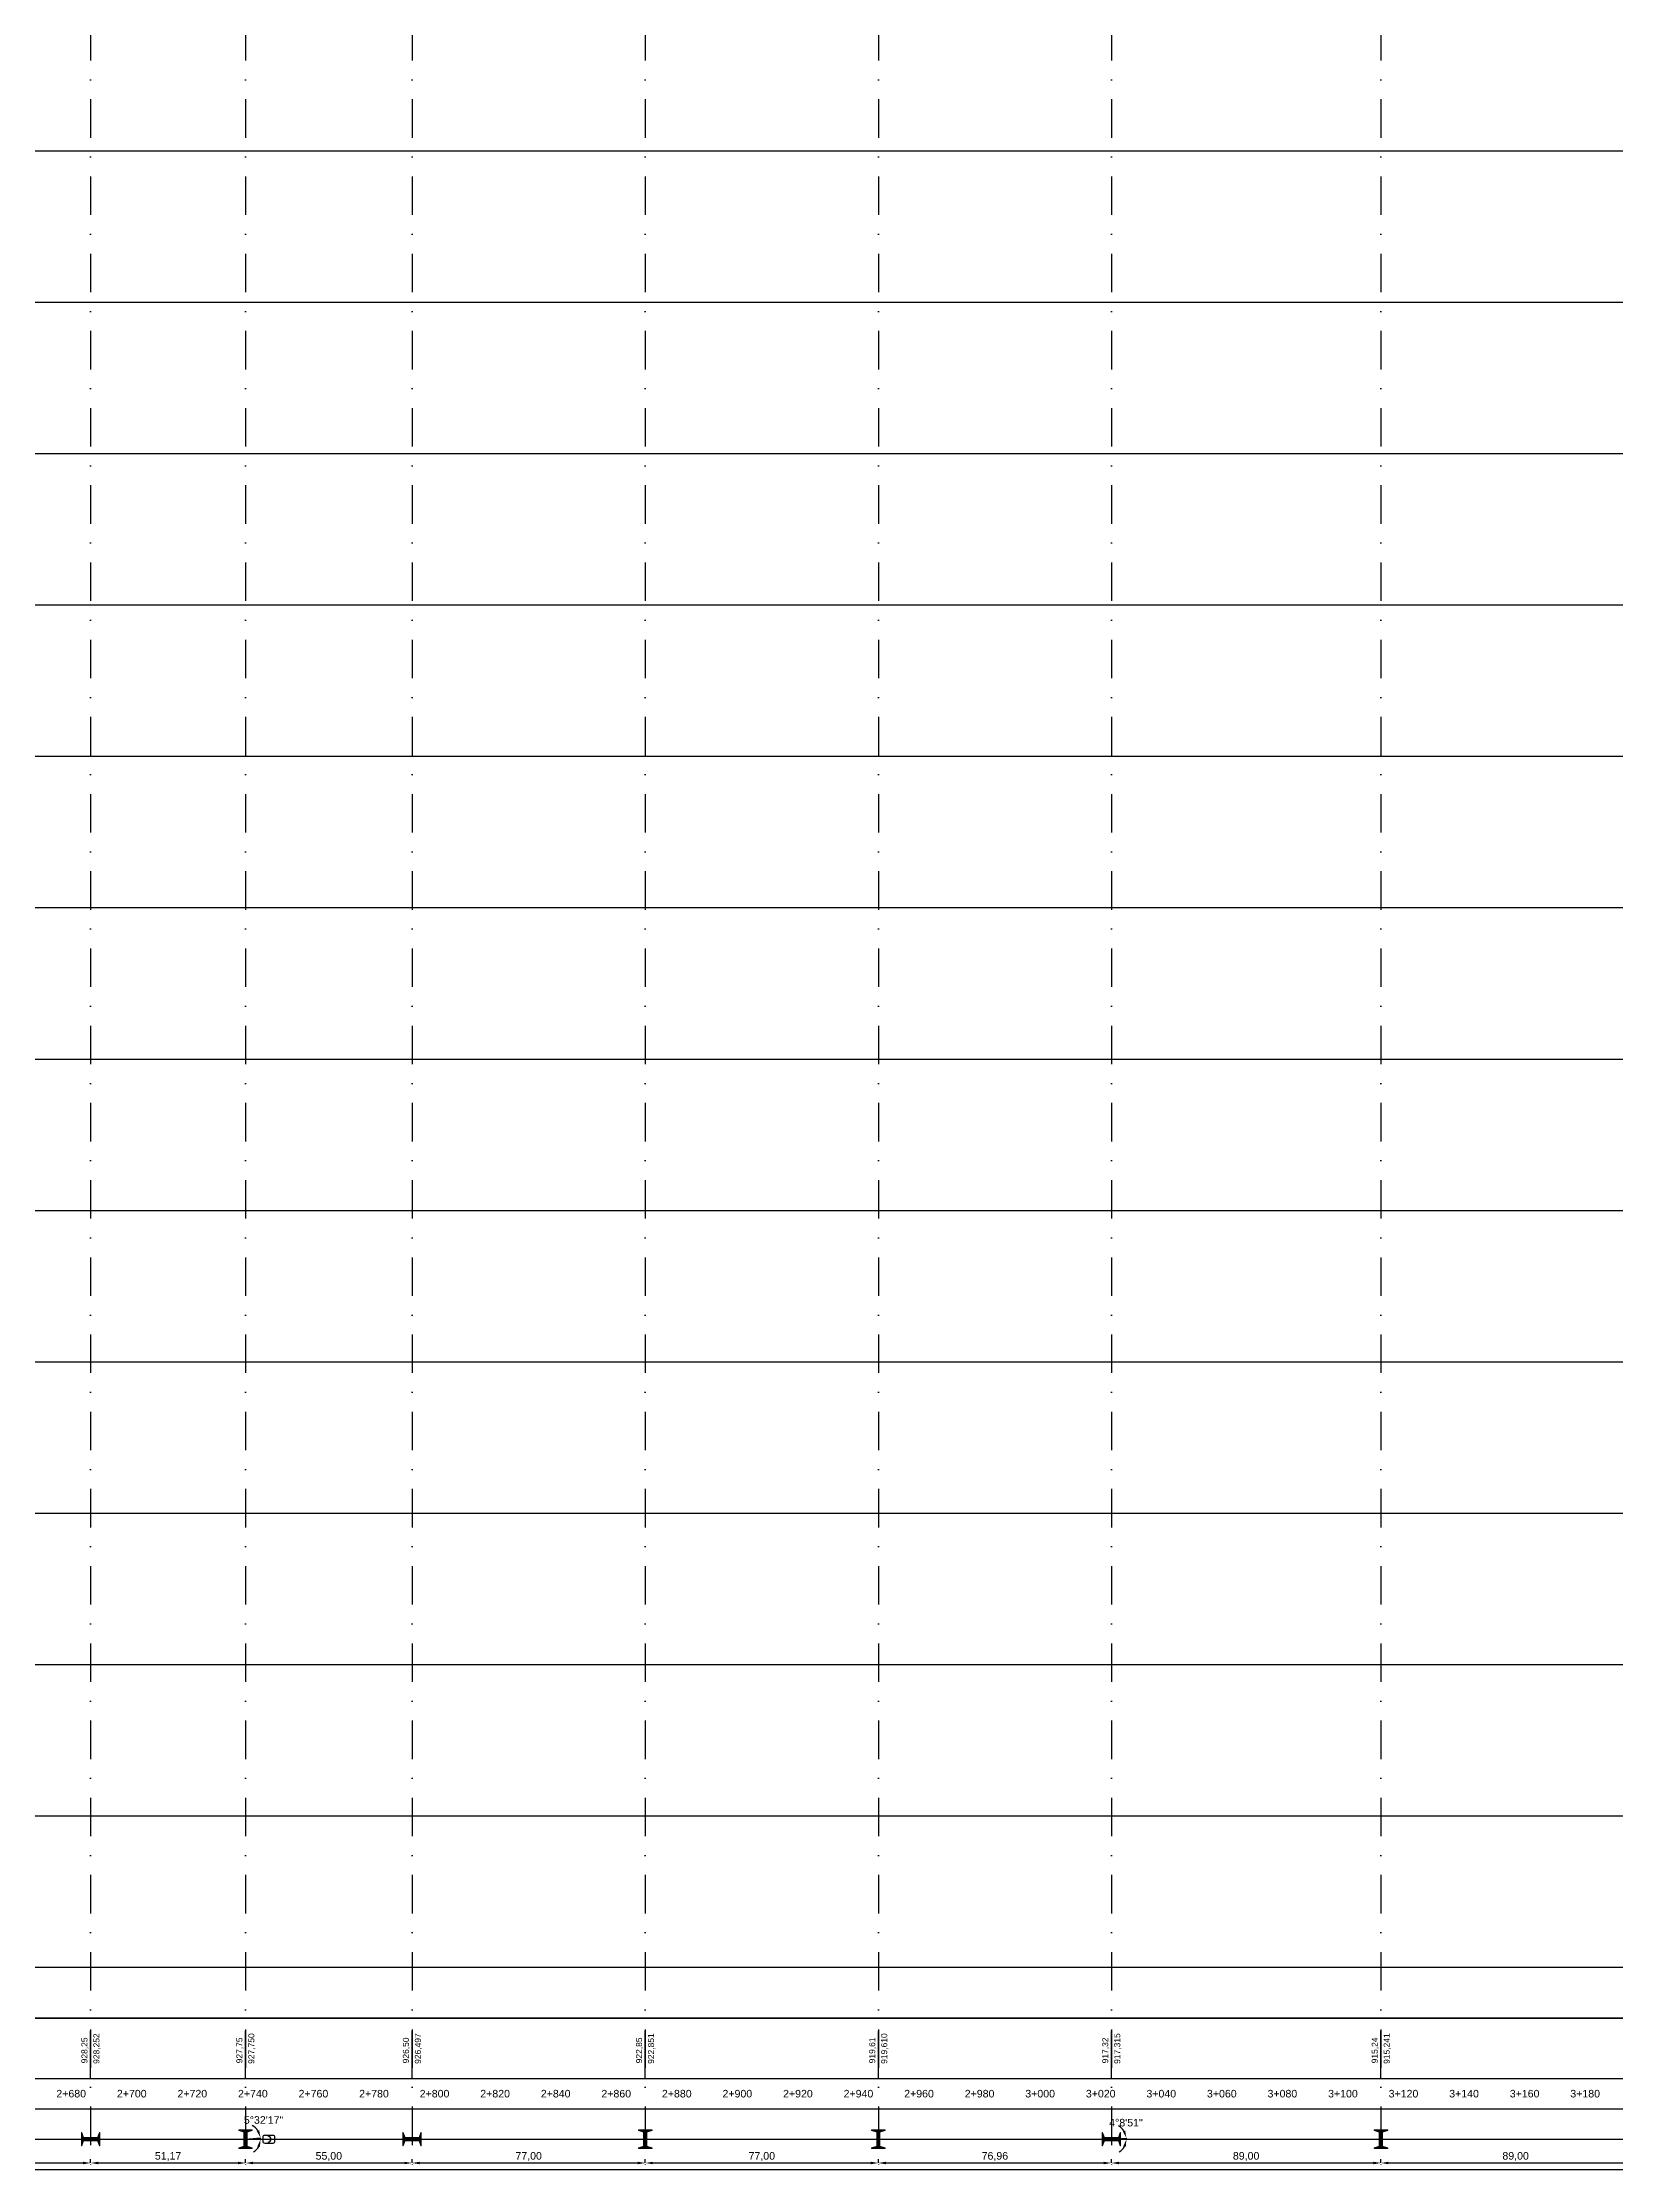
# Model space of a CAD drawing. Header units: metres. Extents: x -121 to 9872, y 3505 to 10721.
# Drawn here: x 2689 to 3209, y 5510 to 6213 of the extents above; entities that cross this region are included whole.
import ezdxf
from ezdxf.enums import TextEntityAlignment as Align

# ---------------------------------------------------------------- set-up
doc = ezdxf.new("R2010")
doc.units = ezdxf.units.M
doc.set_wipeout_variables(frame=1)
doc.header["$PDMODE"] = 2
doc.linetypes.add('DASHDOT', pattern=[25.4, 12.7, -6.35, 0, -6.35])
for name, color, linetype in [('EsquemáticoAlinhamento', 7, 'Continuous'), ('ESTAI', 9, 'Continuous'), ('GRID', 253, 'Continuous'), ('Modelo_CotaTerreno_Perfil', 7, 'Continuous'), ('Modelo_Texto_Geral', 7, 'Continuous'), ('Perfil - Caixa', 251, 'Continuous'), ('Perfil - Texto Estaca', 7, 'Continuous'), ('Poste', 7, 'Continuous'), ('Poste Perfil', 251, 'Continuous'), ('Vertice', 8, 'Continuous')]:
    doc.layers.add(name, color=color, linetype=linetype)
doc.styles.add('R80', font='arial.ttf', dxfattribs={"height": 2})
doc.styles.get("Standard").update_dxf_attribs({"font": 'arial.ttf'})
doc.dimstyles.new('ISO-25', dxfattribs={"dimtxt": 2.5, "dimasz": 2.5, "dimexe": 1.25, "dimexo": 0.625, "dimtad": 1, "dimzin": 1, "dimtxsty": 'Standard', "dimcen": 2.5, "dimaunit": 1, "dimadec": 3, "dimazin": 3, "dimtfac": 1, "dimtmove": 0, "dimatfit": 3, "dimfxlon": 1, "dimarcsym": 0})

# ---------------------------------------------------------------- blocks, each defined once
blk = doc.blocks.new('PosteBloco')
at = {"lineweight": 0}
blk.add_lwpolyline([(-2.3, 0.52), (-2.9, 2.24), (-3.05, 2.24), (-3.05, -2.24), (-2.9, -2.24), (-2.3, -0.52), (2.3, -0.52), (2.9, -2.24), (3.05, -2.24), (3.05, 2.24), (2.9, 2.24), (2.3, 0.52)], close=True, dxfattribs=at)
blk.add_wipeout([(-2.3, 0.52), (-2.9, 2.24), (-3.05, 2.24), (-3.05, -2.24), (-2.9, -2.24), (-2.3, -0.52), (2.3, -0.52), (2.9, -2.24), (3.05, -2.24), (3.05, 2.24), (2.9, 2.24), (2.3, 0.52)]).dxf.layer = 'Poste'
at = {"layer": 'Poste Perfil'}
h = blk.add_hatch(color=256, dxfattribs=at)
h.dxf.hatch_style = 1
h.paths.add_polyline_path([(-2.3, 0.52), (-2.9, 2.24), (-3.05, 2.24), (-3.05, -2.24), (-2.9, -2.24), (-2.3, -0.52), (2.3, -0.52), (2.9, -2.24), (3.05, -2.24), (3.05, 2.24), (2.9, 2.24), (2.3, 0.52)])
at = {"color": 251, "lineweight": 0}
blk.add_circle((0, 0), 0.182, dxfattribs=at)
blk = doc.blocks.new('EsquematicoPlantaGaveta')
at = {"rotation": 269.9999999999131}
blk.add_blockref('PosteBloco', (0, 0), dxfattribs=at)
blk = doc.blocks.new('EsquematicoPlantaTopo')
at = {"layer": 'Poste Perfil'}
blk.add_blockref('PosteBloco', (0, 0), dxfattribs=at)
blk = doc.blocks.new('*D419')
at = {"layer": 'Defpoints', "color": 0, "transparency": 16777216}
for p in [(18.8, 5520.2), (93.89, 5520.2), (98.89, 5520.2), (99.08, 5520.2), (7744.18, 5520.2)]:
    blk.add_point(p, dxfattribs=at)
at = {"layer": 'Vertice', "color": 1, "lineweight": -2, "transparency": 16777216}
blk.add_line((100.33, 5520.2), (99.08, 5520.2), dxfattribs=at)
for start, end in [(27.89534, 55.79069), (304.2082, 332.10354), (359.99889, 360)]:
    blk.add_arc((93.89, 5520.2), 5.19, start, end, dxfattribs=at)
at = {"layer": 'Vertice', "color": 1, "transparency": 16777216}
for points in [[(98.88, 5522.73), (98.07, 5522.53), (99.08, 5520.2)], [(98.07, 5517.88), (98.88, 5517.68), (99.08, 5520.2)]]:
    blk.add_solid(points, dxfattribs=at)
at = {"layer": 'Vertice', "color": 0, "transparency": 16777216, "insert": (98.92, 5525.69), "char_height": 2.5, "attachment_point": 5}
blk.add_mtext('0°0\'4"', dxfattribs=at)
blk = doc.blocks.new('*D420')
at = {"layer": 'Defpoints', "color": 0, "transparency": 16777216}
for p in [(18.8, 5520.21), (317.44, 5520.21), (322.41, 5520.74), (322.7, 5520.39), (7744.18, 5520.21)]:
    blk.add_point(p, dxfattribs=at)
at = {"layer": 'Vertice', "color": 1, "lineweight": -2, "transparency": 16777216}
blk.add_line((323.92, 5520.91), (322.67, 5520.77), dxfattribs=at)
for start, end in [(33.66235, 61.14886), (305.02697, 332.51349), (360, 6.17583)]:
    blk.add_arc((317.44, 5520.21), 5.26, start, end, dxfattribs=at)
at = {"layer": 'Vertice', "color": 1, "transparency": 16777216}
for points in [[(322.21, 5523.26), (321.43, 5522.98), (322.67, 5520.77)], [(321.71, 5517.88), (322.52, 5517.68), (322.7, 5520.21)]]:
    blk.add_solid(points, dxfattribs=at)
at = {"layer": 'Vertice', "color": 0, "transparency": 16777216, "insert": (314.19, 5525.87), "char_height": 2.5, "attachment_point": 5}
blk.add_mtext('6°10\'33"', dxfattribs=at)
blk = doc.blocks.new('*D421')
at = {"layer": 'Defpoints', "color": 0, "transparency": 16777216}
for p in [(408.33, 5525.2), (410.45, 5523.89), (18.8, 5520.21), (408.3, 5520.21), (7744.18, 5520.21)]:
    blk.add_point(p, dxfattribs=at)
at = {"layer": 'Vertice', "color": 1, "lineweight": -2, "transparency": 16777216}
blk.add_arc((408.3, 5520.21), 4.27, 34.0786, 55.55779, dxfattribs=at)
at = {"layer": 'Vertice', "color": 1, "transparency": 16777216}
for points in [[(410.59, 5523.33), (410.84, 5524.12), (408.33, 5524.47)], [(412.23, 5522.72), (411.44, 5522.47), (412.57, 5520.21)]]:
    blk.add_solid(points, dxfattribs=at)
at = {"layer": 'Vertice', "color": 0, "transparency": 16777216, "insert": (418.36, 5525.9), "char_height": 2.5, "attachment_point": 5}
blk.add_mtext('89°38\'11"', dxfattribs=at)
blk = doc.blocks.new('*D422')
at = {"layer": 'Defpoints', "color": 0, "transparency": 16777216}
for p in [(18.8, 5520.21), (1069.43, 5520.21), (1074.72, 5520.21), (1074.72, 5520.21), (7744.18, 5520.21)]:
    blk.add_point(p, dxfattribs=at)
at = {"layer": 'Vertice', "color": 1, "lineweight": -2, "transparency": 16777216}
for start, end in [(27.39362, 54.7536), (305.28003, 332.64002), (360, 0.03363)]:
    blk.add_arc((1069.43, 5520.21), 5.29, start, end, dxfattribs=at)
at = {"layer": 'Vertice', "color": 1, "transparency": 16777216}
for points in [[(1074.53, 5522.74), (1073.72, 5522.54), (1074.72, 5520.21)], [(1073.72, 5517.87), (1074.53, 5517.68), (1074.72, 5520.21)]]:
    blk.add_solid(points, dxfattribs=at)
at = {"layer": 'Vertice', "color": 0, "transparency": 16777216, "insert": (1074.72, 5526.53), "char_height": 2.5, "attachment_point": 5}
blk.add_mtext('0°2\'1"', dxfattribs=at)
blk = doc.blocks.new('*D423')
at = {"layer": 'Defpoints', "color": 0, "transparency": 16777216}
for p in [(18.8, 5520.21), (1730.4, 5520.21), (1735.25, 5518.97), (1735.97, 5519.27), (7744.18, 5520.21)]:
    blk.add_point(p, dxfattribs=at)
at = {"layer": 'Vertice', "color": 1, "lineweight": -2, "transparency": 16777216}
blk.add_line((1735.86, 5518.82), (1737.08, 5518.51), dxfattribs=at)
for start, end in [(25.60978, 51.21956), (294.49933, 320.10911), (345.71889, 360)]:
    blk.add_arc((1730.4, 5520.21), 5.64, start, end, dxfattribs=at)
at = {"layer": 'Vertice', "color": 1, "transparency": 16777216}
for points in [[(1735.9, 5522.74), (1735.08, 5522.55), (1736.04, 5520.21)], [(1734.36, 5516.78), (1735.1, 5516.4), (1735.87, 5518.81)]]:
    blk.add_solid(points, dxfattribs=at)
at = {"layer": 'Vertice', "color": 0, "transparency": 16777216, "insert": (1735.58, 5526.22), "char_height": 2.5, "attachment_point": 5}
blk.add_mtext('14°16\'52"', dxfattribs=at)
blk = doc.blocks.new('*D424')
at = {"layer": 'Defpoints', "color": 0, "transparency": 16777216}
for p in [(18.8, 5520.21), (2179.17, 5520.21), (2184.17, 5520.21), (2184.17, 5520.21), (7744.18, 5520.21)]:
    blk.add_point(p, dxfattribs=at)
at = {"layer": 'Vertice', "color": 1, "lineweight": -2, "transparency": 16777216}
for start, end in [(28.97836, 57.95672), (302.04245, 331.02081), (359.99917, 360)]:
    blk.add_arc((2179.18, 5520.21), 5, start, end, dxfattribs=at)
at = {"layer": 'Vertice', "color": 1, "transparency": 16777216}
for points in [[(2183.95, 5522.73), (2183.14, 5522.52), (2184.17, 5520.21)], [(2183.14, 5517.89), (2183.95, 5517.68), (2184.17, 5520.21)]]:
    blk.add_solid(points, dxfattribs=at)
at = {"layer": 'Vertice', "color": 0, "transparency": 16777216, "insert": (2183.93, 5526.57), "char_height": 2.5, "attachment_point": 5}
blk.add_mtext('0°0\'3"', dxfattribs=at)
blk = doc.blocks.new('*D425')
at = {"layer": 'Defpoints', "color": 0, "transparency": 16777216}
for p in [(18.8, 5520.21), (2756.33, 5520.21), (2761.3, 5520.69), (2761.3, 5520.37), (7744.18, 5520.21)]:
    blk.add_point(p, dxfattribs=at)
at = {"layer": 'Vertice', "color": 1, "lineweight": -2, "transparency": 16777216}
for start, end in [(34.61408, 63.6901), (301.84795, 330.92398), (360, 5.53806)]:
    blk.add_arc((2756.33, 5520.21), 4.98, start, end, dxfattribs=at)
at = {"layer": 'Vertice', "color": 1, "transparency": 16777216}
for points in [[(2760.82, 5523.18), (2760.03, 5522.89), (2761.28, 5520.69)], [(2760.27, 5517.89), (2761.08, 5517.68), (2761.31, 5520.21)]]:
    blk.add_solid(points, dxfattribs=at)
at = {"layer": 'Vertice', "color": 0, "transparency": 16777216, "insert": (2762.28, 5526.53), "char_height": 2.5, "attachment_point": 5}
blk.add_mtext('5°32\'17"', dxfattribs=at)
blk = doc.blocks.new('*D426')
at = {"layer": 'Defpoints', "color": 0, "transparency": 16777216}
for p in [(18.8, 5520.21), (3042.28, 5520.21), (3047.25, 5520.33), (3047.27, 5520.57), (7744.18, 5520.21)]:
    blk.add_point(p, dxfattribs=at)
at = {"layer": 'Vertice', "color": 1, "lineweight": -2, "transparency": 16777216}
for start, end in [(33.26399, 62.38049), (301.76701, 330.88351), (360, 4.1475)]:
    blk.add_arc((3042.28, 5520.21), 4.97, start, end, dxfattribs=at)
at = {"layer": 'Vertice', "color": 1, "transparency": 16777216}
for points in [[(3046.83, 5523.07), (3046.05, 5522.8), (3047.24, 5520.56)], [(3046.22, 5517.89), (3047.03, 5517.68), (3047.25, 5520.21)]]:
    blk.add_solid(points, dxfattribs=at)
at = {"layer": 'Vertice', "color": 0, "transparency": 16777216, "insert": (3047.09, 5525.65), "char_height": 2.5, "attachment_point": 5}
blk.add_mtext('4°8\'51"', dxfattribs=at)
blk = doc.blocks.new('*D427')
at = {"layer": 'Defpoints', "color": 0, "transparency": 16777216}
for p in [(18.8, 5520.21), (4017.51, 5520.21), (4021.79, 5517.61), (4021.98, 5518.5), (7744.18, 5520.21)]:
    blk.add_point(p, dxfattribs=at)
at = {"layer": 'Vertice', "color": 1, "lineweight": -2, "transparency": 16777216}
for start, end in [(30.31373, 60.62746), (268.10588, 298.41961), (328.73333, 360)]:
    blk.add_arc((4017.51, 5520.21), 4.78, start, end, dxfattribs=at)
at = {"layer": 'Vertice', "color": 1, "transparency": 16777216}
for points in [[(4022.04, 5522.73), (4021.24, 5522.51), (4022.29, 5520.21)], [(4019.5, 5516.3), (4020.07, 5515.7), (4021.6, 5517.72)]]:
    blk.add_solid(points, dxfattribs=at)
at = {"layer": 'Vertice', "color": 0, "transparency": 16777216, "insert": (4024.12, 5526.66), "char_height": 2.5, "attachment_point": 5}
blk.add_mtext('31°16\'0"', dxfattribs=at)
blk = doc.blocks.new('*D428')
at = {"layer": 'Defpoints', "color": 0, "transparency": 16777216}
for p in [(18.8, 5520.21), (4503.97, 5520.21), (4508.96, 5520.08), (4508.96, 5520.02), (7744.18, 5520.21)]:
    blk.add_point(p, dxfattribs=at)
at = {"layer": 'Vertice', "color": 1, "lineweight": -2, "transparency": 16777216}
for start, end in [(28.96918, 57.93836), (299.98969, 328.95887), (357.92806, 360)]:
    blk.add_arc((4503.97, 5520.21), 5, start, end, dxfattribs=at)
at = {"layer": 'Vertice', "color": 1, "transparency": 16777216}
for points in [[(4508.74, 5522.73), (4507.94, 5522.52), (4508.96, 5520.21)], [(4507.85, 5517.75), (4508.65, 5517.51), (4508.96, 5520.02)]]:
    blk.add_solid(points, dxfattribs=at)
at = {"layer": 'Vertice', "color": 0, "transparency": 16777216, "insert": (4509.75, 5526.56), "char_height": 2.5, "attachment_point": 5}
blk.add_mtext('2°4\'19"', dxfattribs=at)
blk = doc.blocks.new('*D429')
at = {"layer": 'Defpoints', "color": 0, "transparency": 16777216}
for p in [(18.8, 5520.2), (5017.76, 5520.2), (5022.76, 5520.2), (5022.76, 5520.2), (7744.18, 5520.2)]:
    blk.add_point(p, dxfattribs=at)
at = {"layer": 'Vertice', "color": 1, "lineweight": -2, "transparency": 16777216}
for start, end in [(28.98172, 57.96343), (302.0349, 331.01662), (359.99833, 360)]:
    blk.add_arc((5017.76, 5520.2), 5, start, end, dxfattribs=at)
at = {"layer": 'Vertice', "color": 1, "transparency": 16777216}
for points in [[(5022.54, 5522.73), (5021.73, 5522.52), (5022.76, 5520.2)], [(5021.73, 5517.89), (5022.54, 5517.68), (5022.76, 5520.2)]]:
    blk.add_solid(points, dxfattribs=at)
at = {"layer": 'Vertice', "color": 0, "transparency": 16777216, "insert": (5022.7, 5526.2), "char_height": 2.5, "attachment_point": 5}
blk.add_mtext('0°0\'6"', dxfattribs=at)
blk = doc.blocks.new('*D430')
at = {"layer": 'Defpoints', "color": 0, "transparency": 16777216}
for p in [(18.8, 5520.21), (5531.56, 5520.21), (5536.33, 5518.74), (5536.34, 5519.24), (7744.18, 5520.21)]:
    blk.add_point(p, dxfattribs=at)
at = {"layer": 'Vertice', "color": 1, "lineweight": -2, "transparency": 16777216}
for start, end in [(29.66491, 59.32983), (283.58989, 313.25481), (342.91972, 360)]:
    blk.add_arc((5531.56, 5520.21), 4.88, start, end, dxfattribs=at)
at = {"layer": 'Vertice', "color": 1, "transparency": 16777216}
for points in [[(5536.2, 5522.73), (5535.4, 5522.52), (5536.44, 5520.21)], [(5534.55, 5516.87), (5535.26, 5516.43), (5536.22, 5518.77)]]:
    blk.add_solid(points, dxfattribs=at)
at = {"layer": 'Vertice', "color": 0, "transparency": 16777216, "insert": (5538.41, 5526.17), "char_height": 2.5, "attachment_point": 5}
blk.add_mtext('17°4\'49"', dxfattribs=at)
blk = doc.blocks.new('*D431')
at = {"layer": 'Defpoints', "color": 0, "transparency": 16777216}
for p in [(6123.58, 5522.15), (18.8, 5520.21), (6118.98, 5520.21), (6123.87, 5520.86), (7744.18, 5520.21)]:
    blk.add_point(p, dxfattribs=at)
at = {"layer": 'Vertice', "color": 1, "lineweight": -2, "transparency": 16777216}
for start, end in [(52.26643, 81.58092), (360, 22.95194), (301.37102, 330.68551)]:
    blk.add_arc((6118.98, 5520.21), 4.94, start, end, dxfattribs=at)
at = {"layer": 'Vertice', "color": 1, "transparency": 16777216}
for points in [[(6122.33, 5524.37), (6121.67, 5523.86), (6123.53, 5522.13)], [(6122.88, 5517.89), (6123.69, 5517.68), (6123.92, 5520.21)]]:
    blk.add_solid(points, dxfattribs=at)
at = {"layer": 'Vertice', "color": 0, "transparency": 16777216, "insert": (6126.09, 5526.83), "char_height": 2.5, "attachment_point": 5}
blk.add_mtext('22°57\'7"', dxfattribs=at)
blk = doc.blocks.new('*D432')
at = {"layer": 'Defpoints', "color": 0, "transparency": 16777216}
for p in [(6649.93, 5525.21), (6652.44, 5524.55), (18.8, 5520.21), (6649.93, 5520.21), (7744.18, 5520.21)]:
    blk.add_point(p, dxfattribs=at)
at = {"layer": 'Vertice', "color": 1, "lineweight": -2, "transparency": 16777216}
blk.add_line((6649.93, 5526.47), (6649.93, 5525.22), dxfattribs=at)
blk.add_arc((6649.93, 5520.21), 5.02, 28.8541, 61.14562, dxfattribs=at)
at = {"layer": 'Vertice', "color": 1, "transparency": 16777216}
for points in [[(6652.25, 5524.2), (6652.45, 5525), (6649.93, 5525.22)], [(6654.73, 5522.73), (6653.92, 5522.52), (6654.95, 5520.21)]]:
    blk.add_solid(points, dxfattribs=at)
at = {"layer": 'Vertice', "color": 0, "transparency": 16777216, "insert": (6658.64, 5527.59), "char_height": 2.5, "attachment_point": 5}
blk.add_mtext('89°59\'59"', dxfattribs=at)
blk = doc.blocks.new('*D433')
at = {"layer": 'Defpoints', "color": 0, "transparency": 16777216}
for p in [(18.8, 5520.21), (7509.49, 5520.21), (7511.64, 5515.69), (7512.76, 5517.15), (7744.18, 5520.21)]:
    blk.add_point(p, dxfattribs=at)
at = {"layer": 'Vertice', "color": 1, "lineweight": -2, "transparency": 16777216}
for start, end in [(32.40299, 64.80598), (230.7393, 263.14229), (295.54528, 360)]:
    blk.add_arc((7509.49, 5520.21), 4.48, start, end, dxfattribs=at)
at = {"layer": 'Vertice', "color": 1, "transparency": 16777216}
for points in [[(7513.67, 5522.72), (7512.87, 5522.49), (7513.97, 5520.21)], [(7508.88, 5516.17), (7509.02, 5515.35), (7511.42, 5516.16)]]:
    blk.add_solid(points, dxfattribs=at)
at = {"layer": 'Vertice', "color": 0, "transparency": 16777216, "insert": (7514.58, 5525.71), "char_height": 2.5, "attachment_point": 5}
blk.add_mtext('64°27\'17"', dxfattribs=at)
blk = doc.blocks.new('ESTAI_PLANT_PERFIL')
blk.add_line((0, 0), (0, -8.4))
at = {"layer": 'ESTAI', "color": 7}
for p, q in [((-1.27, -9.08), (-1.27, -6.32)), ((-0.64, -5.69), (0.64, -5.69)), ((1.27, -6.32), (1.28, -9.07)), ((0.64, -9.71), (-0.63, -9.71))]:
    blk.add_line(p, q, dxfattribs=at)
at = {"layer": 'ESTAI', "color": 7, "extrusion": (0, 0, -1)}
for centre, major_axis, start_param, end_param in [((-0.64, -6.32), (0.449, -0.447), 2.356194, 3.926991), ((0.64, -6.32), (0.449, -0.447), 3.926991, 5.497787), ((-0.63, -9.08), (0.447, 0.449), 2.356194, 3.926991), ((0, -7.45), (0.672, -0.67), -0.785398, 2.356194), ((0.64, -9.07), (0.447, 0.449), 0.785398, 2.356194)]:
    blk.add_ellipse(centre, major_axis=major_axis, ratio=1, start_param=start_param, end_param=end_param, dxfattribs=at)
blk = doc.blocks.new('*D466')
at = {"color": 0, "lineweight": -2, "transparency": 16777216}
for p, q in [((2627.93, 5512.34), (2627.93, 5513.59)), ((2630.43, 5512.34), (2702.66, 5512.34)), ((2705.16, 5512.34), (2705.16, 5513.59))]:
    blk.add_line(p, q, dxfattribs=at)
at = {"color": 0, "transparency": 16777216}
for points in [[(2630.43, 5512.76), (2630.43, 5511.92), (2627.93, 5512.34)], [(2702.66, 5512.76), (2702.66, 5511.92), (2705.16, 5512.34)]]:
    blk.add_solid(points, dxfattribs=at)
at = {"layer": 'Defpoints', "color": 0, "transparency": 16777216}
for p in [(2627.93, 5512.34), (2705.16, 5512.34), (2705.16, 5512.34)]:
    blk.add_point(p, dxfattribs=at)
at = {"color": 0, "transparency": 16777216, "insert": (2666.54, 5514.47), "char_height": 2.5, "attachment_point": 5}
blk.add_mtext('77,23', dxfattribs=at)
blk = doc.blocks.new('*D467')
at = {"color": 0, "lineweight": -2, "transparency": 16777216}
for p, q in [((2705.16, 5512.34), (2705.16, 5513.59)), ((2707.66, 5512.34), (2753.83, 5512.34)), ((2756.33, 5512.34), (2756.33, 5513.59))]:
    blk.add_line(p, q, dxfattribs=at)
at = {"color": 0, "transparency": 16777216}
for points in [[(2707.66, 5512.76), (2707.66, 5511.92), (2705.16, 5512.34)], [(2753.83, 5512.76), (2753.83, 5511.92), (2756.33, 5512.34)]]:
    blk.add_solid(points, dxfattribs=at)
at = {"layer": 'Defpoints', "color": 0, "transparency": 16777216}
for p in [(2705.16, 5512.34), (2756.33, 5512.34), (2756.33, 5512.34)]:
    blk.add_point(p, dxfattribs=at)
at = {"color": 0, "transparency": 16777216, "insert": (2730.74, 5514.47), "char_height": 2.5, "attachment_point": 5}
blk.add_mtext('51,17', dxfattribs=at)
blk = doc.blocks.new('*D468')
at = {"color": 0, "lineweight": -2, "transparency": 16777216}
for p, q in [((2756.33, 5512.34), (2756.33, 5513.59)), ((2758.83, 5512.34), (2808.83, 5512.34)), ((2811.33, 5512.34), (2811.33, 5513.59))]:
    blk.add_line(p, q, dxfattribs=at)
at = {"color": 0, "transparency": 16777216}
for points in [[(2758.83, 5512.76), (2758.83, 5511.92), (2756.33, 5512.34)], [(2808.83, 5512.76), (2808.83, 5511.92), (2811.33, 5512.34)]]:
    blk.add_solid(points, dxfattribs=at)
at = {"layer": 'Defpoints', "color": 0, "transparency": 16777216}
for p in [(2756.33, 5512.34), (2811.33, 5512.34), (2811.33, 5512.34)]:
    blk.add_point(p, dxfattribs=at)
at = {"color": 0, "transparency": 16777216, "insert": (2783.83, 5514.47), "char_height": 2.5, "attachment_point": 5}
blk.add_mtext('55,00', dxfattribs=at)
blk = doc.blocks.new('*D469')
at = {"color": 0, "lineweight": -2, "transparency": 16777216}
for p, q in [((2811.33, 5512.34), (2811.33, 5513.59)), ((2813.83, 5512.34), (2885.83, 5512.34)), ((2888.33, 5512.34), (2888.33, 5513.59))]:
    blk.add_line(p, q, dxfattribs=at)
at = {"color": 0, "transparency": 16777216}
for points in [[(2813.83, 5512.76), (2813.83, 5511.92), (2811.33, 5512.34)], [(2885.83, 5512.76), (2885.83, 5511.92), (2888.33, 5512.34)]]:
    blk.add_solid(points, dxfattribs=at)
at = {"layer": 'Defpoints', "color": 0, "transparency": 16777216}
for p in [(2811.33, 5512.34), (2888.33, 5512.34), (2888.33, 5512.34)]:
    blk.add_point(p, dxfattribs=at)
at = {"color": 0, "transparency": 16777216, "insert": (2849.83, 5514.47), "char_height": 2.5, "attachment_point": 5}
blk.add_mtext('77,00', dxfattribs=at)
blk = doc.blocks.new('*D470')
at = {"color": 0, "lineweight": -2, "transparency": 16777216}
for p, q in [((2888.33, 5512.34), (2888.33, 5513.59)), ((2890.83, 5512.34), (2962.83, 5512.34)), ((2965.33, 5512.34), (2965.33, 5513.59))]:
    blk.add_line(p, q, dxfattribs=at)
at = {"color": 0, "transparency": 16777216}
for points in [[(2890.83, 5512.76), (2890.83, 5511.92), (2888.33, 5512.34)], [(2962.83, 5512.76), (2962.83, 5511.92), (2965.33, 5512.34)]]:
    blk.add_solid(points, dxfattribs=at)
at = {"layer": 'Defpoints', "color": 0, "transparency": 16777216}
for p in [(2888.33, 5512.34), (2965.33, 5512.34), (2965.33, 5512.34)]:
    blk.add_point(p, dxfattribs=at)
at = {"color": 0, "transparency": 16777216, "insert": (2926.83, 5514.47), "char_height": 2.5, "attachment_point": 5}
blk.add_mtext('77,00', dxfattribs=at)
blk = doc.blocks.new('*D471')
at = {"color": 0, "lineweight": -2, "transparency": 16777216}
for p, q in [((2965.33, 5512.34), (2965.33, 5513.59)), ((2967.83, 5512.34), (3039.78, 5512.34)), ((3042.28, 5512.34), (3042.28, 5513.59))]:
    blk.add_line(p, q, dxfattribs=at)
at = {"color": 0, "transparency": 16777216}
for points in [[(2967.83, 5512.76), (2967.83, 5511.92), (2965.33, 5512.34)], [(3039.78, 5512.76), (3039.78, 5511.92), (3042.28, 5512.34)]]:
    blk.add_solid(points, dxfattribs=at)
at = {"layer": 'Defpoints', "color": 0, "transparency": 16777216}
for p in [(2965.33, 5512.34), (3042.28, 5512.34), (3042.28, 5512.34)]:
    blk.add_point(p, dxfattribs=at)
at = {"color": 0, "transparency": 16777216, "insert": (3003.8, 5514.47), "char_height": 2.5, "attachment_point": 5}
blk.add_mtext('76,96', dxfattribs=at)
blk = doc.blocks.new('*D472')
at = {"color": 0, "lineweight": -2, "transparency": 16777216}
for p, q in [((3042.28, 5512.34), (3042.28, 5513.59)), ((3044.78, 5512.34), (3128.78, 5512.34)), ((3131.28, 5512.34), (3131.28, 5513.59))]:
    blk.add_line(p, q, dxfattribs=at)
at = {"color": 0, "transparency": 16777216}
for points in [[(3044.78, 5512.76), (3044.78, 5511.92), (3042.28, 5512.34)], [(3128.78, 5512.76), (3128.78, 5511.92), (3131.28, 5512.34)]]:
    blk.add_solid(points, dxfattribs=at)
at = {"layer": 'Defpoints', "color": 0, "transparency": 16777216}
for p in [(3042.28, 5512.34), (3131.28, 5512.34), (3131.28, 5512.34)]:
    blk.add_point(p, dxfattribs=at)
at = {"color": 0, "transparency": 16777216, "insert": (3086.78, 5514.47), "char_height": 2.5, "attachment_point": 5}
blk.add_mtext('89,00', dxfattribs=at)
blk = doc.blocks.new('*D473')
at = {"color": 0, "lineweight": -2, "transparency": 16777216}
for p, q in [((3131.28, 5512.34), (3131.28, 5513.59)), ((3133.78, 5512.34), (3217.78, 5512.34)), ((3220.28, 5512.34), (3220.28, 5513.59))]:
    blk.add_line(p, q, dxfattribs=at)
at = {"color": 0, "transparency": 16777216}
for points in [[(3133.78, 5512.76), (3133.78, 5511.92), (3131.28, 5512.34)], [(3217.78, 5512.76), (3217.78, 5511.92), (3220.28, 5512.34)]]:
    blk.add_solid(points, dxfattribs=at)
at = {"layer": 'Defpoints', "color": 0, "transparency": 16777216}
for p in [(3131.28, 5512.34), (3220.28, 5512.34), (3220.28, 5512.34)]:
    blk.add_point(p, dxfattribs=at)
at = {"color": 0, "transparency": 16777216, "insert": (3175.78, 5514.47), "char_height": 2.5, "attachment_point": 5}
blk.add_mtext('89,00', dxfattribs=at)

msp = doc.modelspace()

# ---------------------------------------------------------------- linework, layer by layer
at = {"layer": 'GRID', "linetype": 'DASHDOT'}
for p, q in [((2705.16, 7876.973), (2705.16, 5510.205)), ((2756.326, 7876.973), (2756.326, 5510.205)), ((2811.325, 7876.973), (2811.325, 5510.205)), ((2965.325, 7876.973), (2965.325, 5510.205)), ((3042.282, 7876.973), (3042.282, 5510.205)), ((3131.282, 7876.973), (3131.282, 5510.205))]:
    msp.add_line(p, q, dxfattribs=at)
at = {"layer": 'GRID'}
for points in [[(-30.298, 5560.205), (-30.298, 7876.973), (7827.812, 7876.973), (7827.812, 5560.205), (-30.298, 5560.205)], [(-30.298, 6176.973), (7827.812, 6176.973)], [(-30.298, 6076.973), (7827.812, 6076.973)], [(-30.298, 6026.973), (7827.812, 6026.973)], [(-30.298, 5976.973), (7827.812, 5976.973)], [(-30.298, 5926.973), (7827.812, 5926.973)], [(-30.298, 5876.973), (7827.812, 5876.973)], [(-30.298, 5826.973), (7827.812, 5826.973)], [(-30.298, 5776.973), (7827.812, 5776.973)], [(-30.298, 5726.973), (7827.812, 5726.973)], [(-30.298, 5676.973), (7827.812, 5676.973)], [(-30.298, 5626.973), (7827.812, 5626.973)], [(-30.298, 5576.973), (7827.812, 5576.973)]]:
    msp.add_lwpolyline(points, dxfattribs=at)
at = {"layer": 'Modelo_CotaTerreno_Perfil'}
for points in [[(2705.16, 5540.205), (2705.16, 5555.964)], [(2756.326, 5540.205), (2756.326, 5555.964)], [(2811.39, 5540.205), (2811.39, 5555.964)], [(2888.325, 5540.205), (2888.325, 5555.964)], [(2965.325, 5540.205), (2965.325, 5555.964)], [(3042.282, 5540.205), (3042.282, 5555.964)], [(3131.282, 5540.205), (3131.282, 5555.964)]]:
    msp.add_lwpolyline(points, dxfattribs=at)
at = {"layer": 'Perfil - Caixa'}
for points in [[(-30.298, 6126.973), (7827.812, 6126.973)], [(-30.298, 5576.973), (7827.812, 5576.973)], [(18.802, 5560.205), (7827.812, 5560.205)], [(-30.298, 5540.205), (7827.812, 5540.205)], [(-30.298, 5530.205), (7827.812, 5530.205)], [(-30.298, 5510.205), (7827.812, 5510.205)]]:
    msp.add_lwpolyline(points, dxfattribs=at)
at = {"layer": 'Vertice'}
msp.add_lwpolyline([(3042.282, 5520.205), (3047.269, 5520.567)], dxfattribs=at)

# ---------------------------------------------------------------- block references
at = {"layer": 'EsquemáticoAlinhamento'}
msp.add_blockref('EsquematicoPlantaGaveta', (2888.325, 5520.205), dxfattribs=at)

# ---------------------------------------------------------------- texts
at = {"layer": 'Modelo_CotaTerreno_Perfil'}
for s, p in [('928,25', (2703.117, 5545.258)), ('928,252', (2707.074, 5545.08)), ('927,75', (2754.282, 5545.258)), ('927,750', (2758.239, 5545.08)), ('926,50', (2809.282, 5545.258)), ('926,497', (2813.239, 5545.08)), ('922,85', (2886.282, 5545.258)), ('922,851', (2890.239, 5545.08)), ('919,61', (2963.282, 5545.258)), ('919,610', (2967.239, 5545.08)), ('917,32', (3040.239, 5545.258)), ('917,315', (3044.196, 5545.08)), ('915,24', (3129.239, 5545.258)), ('915,241', (3133.196, 5545.08))]:
    msp.add_text(s, height=2, rotation=90.00021, dxfattribs=at).set_placement(p, align=Align.MIDDLE_LEFT)
at = {"layer": 'Perfil - Texto Estaca', "linetype": 'ByBlock', "char_height": 2.5, "attachment_point": 8, "style": 'R80'}
for s, insert in [('{\\fArial|b0|i0|c0|p34;\\C7;2+680}', (2698.748, 5533.955)), ('{\\fArial|b0|i0|c0|p34;\\C7;2+700}', (2718.748, 5533.955)), ('{\\fArial|b0|i0|c0|p34;\\C7;2+720}', (2738.748, 5533.955)), ('{\\fArial|b0|i0|c0|p34;\\C7;2+740}', (2758.748, 5533.955)), ('{\\fArial|b0|i0|c0|p34;\\C7;2+760}', (2778.748, 5533.955)), ('{\\fArial|b0|i0|c0|p34;\\C7;2+780}', (2798.748, 5533.955)), ('{\\fArial|b0|i0|c0|p34;\\C7;2+800}', (2818.748, 5533.955)), ('{\\fArial|b0|i0|c0|p34;\\C7;2+820}', (2838.748, 5533.955)), ('{\\fArial|b0|i0|c0|p34;\\C7;2+840}', (2858.748, 5533.955)), ('{\\fArial|b0|i0|c0|p34;\\C7;2+860}', (2878.748, 5533.955)), ('{\\fArial|b0|i0|c0|p34;\\C7;2+880}', (2898.748, 5533.955)), ('{\\fArial|b0|i0|c0|p34;\\C7;2+900}', (2918.748, 5533.955)), ('{\\fArial|b0|i0|c0|p34;\\C7;2+920}', (2938.748, 5533.955)), ('{\\fArial|b0|i0|c0|p34;\\C7;2+940}', (2958.748, 5533.955)), ('{\\fArial|b0|i0|c0|p34;\\C7;2+960}', (2978.748, 5533.955)), ('{\\fArial|b0|i0|c0|p34;\\C7;2+980}', (2998.748, 5533.955)), ('{\\fArial|b0|i0|c0|p34;\\C7;3+000}', (3018.748, 5533.955)), ('{\\fArial|b0|i0|c0|p34;\\C7;3+020}', (3038.748, 5533.955)), ('{\\fArial|b0|i0|c0|p34;\\C7;3+040}', (3058.748, 5533.955)), ('{\\fArial|b0|i0|c0|p34;\\C7;3+060}', (3078.748, 5533.955)), ('{\\fArial|b0|i0|c0|p34;\\C7;3+080}', (3098.748, 5533.955)), ('{\\fArial|b0|i0|c0|p34;\\C7;3+100}', (3118.748, 5533.955)), ('{\\fArial|b0|i0|c0|p34;\\C7;3+120}', (3138.748, 5533.955)), ('{\\fArial|b0|i0|c0|p34;\\C7;3+140}', (3158.748, 5533.955)), ('{\\fArial|b0|i0|c0|p34;\\C7;3+160}', (3178.748, 5533.955)), ('{\\fArial|b0|i0|c0|p34;\\C7;3+180}', (3198.748, 5533.955))]:
    msp.add_mtext(s, dxfattribs=dict(at, insert=insert))

# ---------------------------------------------------------------- next in the draw order: linework, layer by layer
at = {"layer": 'GRID', "linetype": 'DASHDOT'}
msp.add_line((2888.325, 7876.973), (2888.325, 5510.205), dxfattribs=at)

# ---------------------------------------------------------------- next in the draw order: block references
at = {"layer": 'EsquemáticoAlinhamento'}
for name, p in [('EsquematicoPlantaTopo', (2705.16, 5520.205)), ('EsquematicoPlantaGaveta', (2756.326, 5520.205)), ('EsquematicoPlantaGaveta', (3131.282, 5520.205))]:
    msp.add_blockref(name, p, dxfattribs=at)

# ---------------------------------------------------------------- next in the draw order: linework, layer by layer
at = {"layer": 'Perfil - Caixa'}
msp.add_lwpolyline([(18.802, 5520.205), (7744.176, 5520.205)], dxfattribs=at)
at = {"layer": 'Vertice'}
msp.add_lwpolyline([(2756.326, 5520.205), (2761.302, 5520.688)], dxfattribs=at)

# ---------------------------------------------------------------- next in the draw order: block references
at = {"layer": 'Modelo_Texto_Geral', "xscale": -1, "rotation": 90}
msp.add_blockref('ESTAI_PLANT_PERFIL', (2756.326, 5520.205), dxfattribs=at)

# ---------------------------------------------------------------- next in the draw order: dimensions: what is measured, and where the dimension line sits
for base, p1, p2, picture, middle in [((2705.16, 5512.339), (2627.929, 5512.339), (2705.16, 5512.339), '*D466', (2666.545, 5514.466)), ((2756.326, 5512.339), (2705.16, 5512.339), (2756.326, 5512.339), '*D467', (2730.743, 5514.466)), ((3220.282, 5512.339), (3131.282, 5512.339), (3220.282, 5512.339), '*D473', (3175.782, 5514.466))]:
    dim = msp.add_linear_dim(base=base, p1=p1, p2=p2, dimstyle='ISO-25', override={"dimtmove": 1})
    dim.commit()
    dim.dimension.update_dxf_attribs({"geometry": picture, "text_midpoint": middle})
at = {"layer": 'Vertice', "color": 7}
for base, line1, line2, picture, middle in [((6652.437, 5524.55), ((6649.928, 5520.205), (6649.928, 5525.205)), ((18.802, 5520.205), (7744.176, 5520.205)), '*D432', (6658.644, 5527.592)), ((6123.8744, 5520.8628), ((18.8023, 5520.2051), (7744.1763, 5520.2051)), ((6118.9783, 5520.2051), (6123.5825, 5522.1549)), '*D431', (6126.0928, 5526.8342)), ((4021.9793, 5518.5039), ((18.8023, 5520.2051), (7744.1763, 5520.2051)), ((4017.5114, 5520.2051), (4021.7852, 5517.61)), '*D427', (4024.1228, 5526.6599)), ((2184.1716, 5520.205), ((18.8023, 5520.2051), (7744.1763, 5520.2051)), ((2179.1716, 5520.2051), (2184.1716, 5520.205)), '*D424', (2183.9321, 5526.5691)), ((4508.9635, 5520.0846), ((18.8023, 5520.2051), (7744.1763, 5520.2051)), ((4503.9673, 5520.2051), (4508.9641, 5520.0243)), '*D428', (4509.7514, 5526.5628)), ((2761.3027, 5520.3655), ((18.8023, 5520.2051), (7744.1763, 5520.2051)), ((2756.3256, 5520.2051), (2761.3023, 5520.6876)), '*D425', (2762.2845, 5526.5274)), ((1735.9665, 5519.2722), ((1730.4042, 5520.2051), (1735.2497, 5518.9717)), ((18.8023, 5520.2051), (7744.1763, 5520.2051)), '*D423', (1735.5826, 5526.2192)), ((5022.7586, 5520.205), ((18.8023, 5520.2051), (7744.1763, 5520.2051)), ((5017.7586, 5520.2051), (5022.7586, 5520.2049)), '*D429', (5022.6978, 5526.2011)), ((5536.34215, 5519.24104), ((18.80233, 5520.2051), (7744.17633, 5520.20509)), ((5531.55533, 5520.20509), (5536.3348, 5518.73654)), '*D430', (5538.40974, 5526.1711)), ((322.7013, 5520.3941), ((18.8023, 5520.2051), (7744.1763, 5520.2051)), ((317.4431, 5520.2051), (322.4141, 5520.743)), '*D420', (314.1906, 5525.8694)), ((7512.764, 5517.151), ((18.802, 5520.205), (7744.176, 5520.205)), ((7509.486, 5520.205), (7511.642, 5515.694)), '*D433', (7514.577, 5525.709)), ((99.077, 5520.205), ((18.8023, 5520.2051), (7744.1763, 5520.2051)), ((93.8909, 5520.2051), (98.8909, 5520.205)), '*D419', (98.9164, 5525.6923)), ((3047.253248, 5520.325074), ((18.80233, 5520.205095), (7744.176329, 5520.205095)), ((3042.28183, 5520.205095), (3047.268736, 5520.566717)), '*D426', (3047.088821, 5525.654913))]:
    dim = msp.add_angular_dim_2l(base=base, line1=line1, line2=line2, dimstyle='ISO-25', override={"dimclrd": 1, "dimclre": 1, "dimaunit": 1, "dimadec": 3, "dimtmove": 1}, dxfattribs=at)
    dim.commit()
    dim.dimension.update_dxf_attribs({"geometry": picture, "text_midpoint": middle, "dimtype": 162})
at = {"layer": 'Vertice', "color": 0}
for base, line2, picture, middle in [((1074.7176, 5520.2061), ((1069.4321, 5520.2051), (1074.7177, 5520.2082)), '*D422', (1074.7165, 5526.5328)), ((410.4517, 5523.8903), ((408.3032, 5520.2051), (408.335, 5525.205)), '*D421', (418.3568, 5525.9005))]:
    dim = msp.add_angular_dim_2l(base=base, line1=((18.8023, 5520.2051), (7744.1763, 5520.2051)), line2=line2, dimstyle='ISO-25', override={"dimclrd": 1, "dimclre": 1, "dimaunit": 1, "dimadec": 3, "dimtmove": 1}, dxfattribs=at)
    dim.commit()
    dim.dimension.update_dxf_attribs({"geometry": picture, "text_midpoint": middle, "dimtype": 162})

# ---------------------------------------------------------------- next in the draw order: block references
at = {"layer": 'EsquemáticoAlinhamento'}
for name, p in [('EsquematicoPlantaTopo', (2811.325, 5520.205)), ('EsquematicoPlantaGaveta', (2965.325, 5520.205)), ('EsquematicoPlantaTopo', (3042.282, 5520.205))]:
    msp.add_blockref(name, p, dxfattribs=at)

# ---------------------------------------------------------------- next in the draw order: dimensions: what is measured, and where the dimension line sits
for base, p1, p2, picture, middle in [((2811.325, 5512.339), (2756.326, 5512.339), (2811.325, 5512.339), '*D468', (2783.825, 5514.466)), ((2888.325, 5512.339), (2811.325, 5512.339), (2888.325, 5512.339), '*D469', (2849.825, 5514.466)), ((2965.325, 5512.339), (2888.325, 5512.339), (2965.325, 5512.339), '*D470', (2926.825, 5514.466)), ((3042.282, 5512.339), (2965.325, 5512.339), (3042.282, 5512.339), '*D471', (3003.804, 5514.466)), ((3131.282, 5512.339), (3042.282, 5512.339), (3131.282, 5512.339), '*D472', (3086.782, 5514.466))]:
    dim = msp.add_linear_dim(base=base, p1=p1, p2=p2, dimstyle='ISO-25', override={"dimtmove": 1})
    dim.commit()
    dim.dimension.update_dxf_attribs({"geometry": picture, "text_midpoint": middle})

doc.saveas('drawing.dxf')
